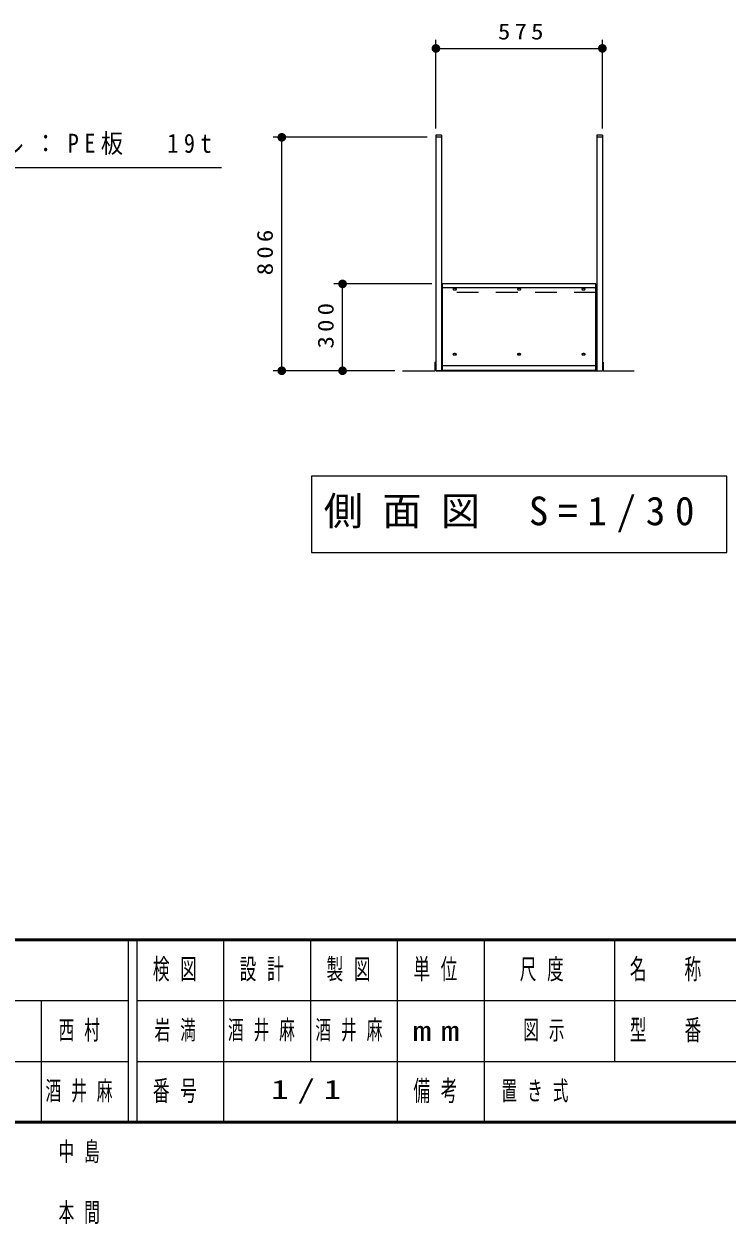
# Model space of a CAD drawing. Units: millimetres on the paper, scale 1:30. Extents: x -385 to 0, y -12 to 267.
# Drawn here: x -255.5 to -174.5, y -11.7 to 126.4 of the extents above; entities that cross this region are included whole.
import ezdxf

# ---------------------------------------------------------------- set-up
doc = ezdxf.new("R2010")
doc.units = ezdxf.units.MM
doc.linetypes.add('USER1', pattern=[4.5, 2.5, -2])
doc.layers.add('1_30', color=4, linetype='Continuous', lineweight=13)
doc.layers.add('LY_3', color=7, linetype='Continuous', lineweight=13)
doc.layers.add('LY_4', color=7, linetype='Continuous')
doc.styles.add('ＭＳ ゴシック', font='')
doc.styles.get('ＭＳ ゴシック').set_extended_font_data('MS Gothic')

# ---------------------------------------------------------------- blocks, each defined once
blk = doc.blocks.new('filled_dot')
at = {"color": 0, "linetype": 'Continuous', "lineweight": -2, "const_width": 1.25}
blk.add_lwpolyline([(-0.625, 0, 1), (0.625, 0, 1)], format="xyb", close=True, dxfattribs=at)

msp = doc.modelspace()

# ---------------------------------------------------------------- linework, layer by layer
at = {"layer": '1_30', "color": 7}
for p, q in [((-208.052, 114.373), (-208.052, 124.609)), ((-188.886, 114.373), (-188.886, 124.609)), ((-208.052, 123.609), (-188.886, 123.609)), ((-209.052, 113.373), (-226.802, 113.373)), ((-225.802, 86.503), (-225.802, 113.373)), ((-208.519, 96.503), (-219.802, 96.503)), ((-218.802, 86.503), (-218.802, 96.503)), ((-212.789, 86.503), (-226.802, 86.503)), ((-212.789, 86.503), (-219.802, 86.503)), ((-222.369, 74.368), (-222.369, 65.568)), ((-174.569, 74.368), (-222.369, 74.368)), ((-174.569, 65.568), (-174.569, 74.368)), ((-222.369, 65.568), (-174.569, 65.568))]:
    msp.add_line(p, q, dxfattribs=at)
at = {"layer": '1_30', "lineweight": 25}
for p, q in [((-208.052, 113.609), (-208.052, 86.503)), ((-207.419, 113.373), (-208.052, 113.373)), ((-207.419, 113.609), (-207.419, 86.503)), ((-189.519, 113.609), (-189.519, 86.503)), ((-188.886, 113.373), (-189.519, 113.373)), ((-188.886, 113.609), (-188.886, 86.503)), ((-207.419, 86.503), (-208.052, 86.503))]:
    msp.add_line(p, q, dxfattribs=at)
at = {"layer": '1_30', "color": 7, "lineweight": 25}
for p, q in [((-207.419, 113.609), (-208.052, 113.609)), ((-188.886, 113.609), (-189.519, 113.609)), ((-207.302, 86.561), (-207.302, 96.503)), ((-189.636, 86.561), (-189.636, 96.503)), ((-211.896, 86.503), (-208.159, 86.503)), ((-208.052, 86.503), (-188.886, 86.503)), ((-207.419, 86.503), (-189.519, 86.503)), ((-188.779, 86.503), (-185.21, 86.503))]:
    msp.add_line(p, q, dxfattribs=at)
at = {"layer": '1_30', "color": 40, "lineweight": 25}
msp.add_line((-189.636, 96.503), (-207.302, 96.503), dxfattribs=at)
at = {"layer": '1_30', "color": 2, "lineweight": 25}
for p, q in [((-207.302, 96.093), (-189.636, 96.093)), ((-208.159, 87.503), (-208.052, 87.503)), ((-208.159, 87.503), (-208.159, 86.503)), ((-208.159, 87.503), (-208.052, 87.503)), ((-207.302, 87.093), (-189.636, 87.093)), ((-188.779, 87.503), (-188.886, 87.503)), ((-188.779, 87.503), (-188.886, 87.503)), ((-188.779, 87.503), (-188.779, 86.503)), ((-207.302, 86.561), (-189.636, 86.561))]:
    msp.add_line(p, q, dxfattribs=at)
at = {"layer": '1_30', "color": 40, "linetype": 'USER1'}
msp.add_line((-189.636, 95.503), (-207.302, 95.503), dxfattribs=at)
at = {"layer": '1_30', "color": 7}
msp.add_lwpolyline([(-278.139, 97.412), (-265.741, 109.918), (-232.741, 109.918)], dxfattribs=at)
at = {"layer": '1_30', "color": 7, "lineweight": 25}
for points in [[(-205.686, 95.884), (-205.686, 95.891), (-205.689, 95.897), (-205.693, 95.904), (-205.698, 95.911), (-205.704, 95.917), (-205.712, 95.923), (-205.722, 95.929), (-205.732, 95.934), (-205.744, 95.939), (-205.757, 95.944), (-205.771, 95.948), (-205.786, 95.952), (-205.801, 95.955), (-205.817, 95.957), (-205.834, 95.959), (-205.851, 95.961), (-205.868, 95.962), (-205.886, 95.962), (-205.903, 95.962), (-205.92, 95.961), (-205.937, 95.959), (-205.954, 95.957), (-205.97, 95.955), (-205.986, 95.952), (-206, 95.948), (-206.014, 95.944), (-206.027, 95.939), (-206.039, 95.934), (-206.05, 95.929), (-206.059, 95.923), (-206.067, 95.917), (-206.074, 95.911), (-206.079, 95.904), (-206.083, 95.897), (-206.085, 95.891), (-206.086, 95.884), (-206.085, 95.877), (-206.083, 95.87), (-206.079, 95.864), (-206.074, 95.857), (-206.067, 95.851), (-206.059, 95.845), (-206.05, 95.839), (-206.039, 95.834), (-206.027, 95.829), (-206.014, 95.824), (-206, 95.82), (-205.986, 95.816), (-205.97, 95.813), (-205.954, 95.81), (-205.937, 95.808), (-205.92, 95.807), (-205.903, 95.806), (-205.886, 95.806), (-205.868, 95.806), (-205.851, 95.807), (-205.834, 95.808), (-205.817, 95.81), (-205.801, 95.813), (-205.786, 95.816), (-205.771, 95.82), (-205.757, 95.824), (-205.744, 95.829), (-205.732, 95.834), (-205.722, 95.839), (-205.712, 95.845), (-205.704, 95.851), (-205.698, 95.857), (-205.693, 95.864), (-205.689, 95.87), (-205.686, 95.877)], [(-198.269, 95.884), (-198.27, 95.891), (-198.272, 95.897), (-198.276, 95.904), (-198.281, 95.911), (-198.288, 95.917), (-198.296, 95.923), (-198.305, 95.929), (-198.316, 95.934), (-198.328, 95.939), (-198.341, 95.944), (-198.354, 95.948), (-198.369, 95.952), (-198.385, 95.955), (-198.401, 95.957), (-198.417, 95.959), (-198.434, 95.961), (-198.452, 95.962), (-198.469, 95.962), (-198.487, 95.962), (-198.504, 95.961), (-198.521, 95.959), (-198.538, 95.957), (-198.554, 95.955), (-198.569, 95.952), (-198.584, 95.948), (-198.598, 95.944), (-198.611, 95.939), (-198.622, 95.934), (-198.633, 95.929), (-198.642, 95.923), (-198.65, 95.917), (-198.657, 95.911), (-198.662, 95.904), (-198.666, 95.897), (-198.668, 95.891), (-198.669, 95.884), (-198.668, 95.877), (-198.666, 95.87), (-198.662, 95.864), (-198.657, 95.857), (-198.65, 95.851), (-198.642, 95.845), (-198.633, 95.839), (-198.622, 95.834), (-198.611, 95.829), (-198.598, 95.824), (-198.584, 95.82), (-198.569, 95.816), (-198.554, 95.813), (-198.538, 95.81), (-198.521, 95.808), (-198.504, 95.807), (-198.487, 95.806), (-198.469, 95.806), (-198.452, 95.806), (-198.434, 95.807), (-198.417, 95.808), (-198.401, 95.81), (-198.385, 95.813), (-198.369, 95.816), (-198.354, 95.82), (-198.341, 95.824), (-198.328, 95.829), (-198.316, 95.834), (-198.305, 95.839), (-198.296, 95.845), (-198.288, 95.851), (-198.281, 95.857), (-198.276, 95.864), (-198.272, 95.87), (-198.27, 95.877)], [(-190.853, 95.884), (-190.853, 95.891), (-190.856, 95.897), (-190.859, 95.904), (-190.865, 95.911), (-190.871, 95.917), (-190.879, 95.923), (-190.889, 95.929), (-190.899, 95.934), (-190.911, 95.939), (-190.924, 95.944), (-190.938, 95.948), (-190.953, 95.952), (-190.968, 95.955), (-190.984, 95.957), (-191.001, 95.959), (-191.018, 95.961), (-191.035, 95.962), (-191.053, 95.962), (-191.07, 95.962), (-191.087, 95.961), (-191.104, 95.959), (-191.121, 95.957), (-191.137, 95.955), (-191.153, 95.952), (-191.167, 95.948), (-191.181, 95.944), (-191.194, 95.939), (-191.206, 95.934), (-191.216, 95.929), (-191.226, 95.923), (-191.234, 95.917), (-191.24, 95.911), (-191.246, 95.904), (-191.249, 95.897), (-191.252, 95.891), (-191.253, 95.884), (-191.252, 95.877), (-191.249, 95.87), (-191.246, 95.864), (-191.24, 95.857), (-191.234, 95.851), (-191.226, 95.845), (-191.216, 95.839), (-191.206, 95.834), (-191.194, 95.829), (-191.181, 95.824), (-191.167, 95.82), (-191.153, 95.816), (-191.137, 95.813), (-191.121, 95.81), (-191.104, 95.808), (-191.087, 95.807), (-191.07, 95.806), (-191.053, 95.806), (-191.035, 95.806), (-191.018, 95.807), (-191.001, 95.808), (-190.984, 95.81), (-190.968, 95.813), (-190.953, 95.816), (-190.938, 95.82), (-190.924, 95.824), (-190.911, 95.829), (-190.899, 95.834), (-190.889, 95.839), (-190.879, 95.845), (-190.871, 95.851), (-190.865, 95.857), (-190.859, 95.864), (-190.856, 95.87), (-190.853, 95.877)], [(-205.686, 88.395), (-205.686, 88.402), (-205.689, 88.409), (-205.693, 88.415), (-205.698, 88.422), (-205.704, 88.428), (-205.712, 88.434), (-205.722, 88.44), (-205.732, 88.445), (-205.744, 88.45), (-205.757, 88.455), (-205.771, 88.459), (-205.786, 88.463), (-205.801, 88.466), (-205.817, 88.468), (-205.834, 88.47), (-205.851, 88.472), (-205.868, 88.473), (-205.886, 88.473), (-205.903, 88.473), (-205.92, 88.472), (-205.937, 88.47), (-205.954, 88.468), (-205.97, 88.466), (-205.986, 88.463), (-206, 88.459), (-206.014, 88.455), (-206.027, 88.45), (-206.039, 88.445), (-206.05, 88.44), (-206.059, 88.434), (-206.067, 88.428), (-206.074, 88.422), (-206.079, 88.415), (-206.083, 88.409), (-206.085, 88.402), (-206.086, 88.395), (-206.085, 88.388), (-206.083, 88.381), (-206.079, 88.375), (-206.074, 88.368), (-206.067, 88.362), (-206.059, 88.356), (-206.05, 88.35), (-206.039, 88.345), (-206.027, 88.34), (-206.014, 88.335), (-206, 88.331), (-205.986, 88.327), (-205.97, 88.324), (-205.954, 88.322), (-205.937, 88.319), (-205.92, 88.318), (-205.903, 88.317), (-205.886, 88.317), (-205.868, 88.317), (-205.851, 88.318), (-205.834, 88.319), (-205.817, 88.322), (-205.801, 88.324), (-205.786, 88.327), (-205.771, 88.331), (-205.757, 88.335), (-205.744, 88.34), (-205.732, 88.345), (-205.722, 88.35), (-205.712, 88.356), (-205.704, 88.362), (-205.698, 88.368), (-205.693, 88.375), (-205.689, 88.381), (-205.686, 88.388)], [(-198.269, 88.395), (-198.27, 88.402), (-198.272, 88.409), (-198.276, 88.415), (-198.281, 88.422), (-198.288, 88.428), (-198.296, 88.434), (-198.305, 88.44), (-198.316, 88.445), (-198.328, 88.45), (-198.341, 88.455), (-198.354, 88.459), (-198.369, 88.463), (-198.385, 88.466), (-198.401, 88.468), (-198.417, 88.47), (-198.434, 88.472), (-198.452, 88.473), (-198.469, 88.473), (-198.487, 88.473), (-198.504, 88.472), (-198.521, 88.47), (-198.538, 88.468), (-198.554, 88.466), (-198.569, 88.463), (-198.584, 88.459), (-198.598, 88.455), (-198.611, 88.45), (-198.622, 88.445), (-198.633, 88.44), (-198.642, 88.434), (-198.65, 88.428), (-198.657, 88.422), (-198.662, 88.415), (-198.666, 88.409), (-198.668, 88.402), (-198.669, 88.395), (-198.668, 88.388), (-198.666, 88.381), (-198.662, 88.375), (-198.657, 88.368), (-198.65, 88.362), (-198.642, 88.356), (-198.633, 88.35), (-198.622, 88.345), (-198.611, 88.34), (-198.598, 88.335), (-198.584, 88.331), (-198.569, 88.327), (-198.554, 88.324), (-198.538, 88.322), (-198.521, 88.319), (-198.504, 88.318), (-198.487, 88.317), (-198.469, 88.317), (-198.452, 88.317), (-198.434, 88.318), (-198.417, 88.319), (-198.401, 88.322), (-198.385, 88.324), (-198.369, 88.327), (-198.354, 88.331), (-198.341, 88.335), (-198.328, 88.34), (-198.316, 88.345), (-198.305, 88.35), (-198.296, 88.356), (-198.288, 88.362), (-198.281, 88.368), (-198.276, 88.375), (-198.272, 88.381), (-198.27, 88.388)], [(-190.853, 88.395), (-190.853, 88.402), (-190.856, 88.409), (-190.859, 88.415), (-190.865, 88.422), (-190.871, 88.428), (-190.879, 88.434), (-190.889, 88.44), (-190.899, 88.445), (-190.911, 88.45), (-190.924, 88.455), (-190.938, 88.459), (-190.953, 88.463), (-190.968, 88.466), (-190.984, 88.468), (-191.001, 88.47), (-191.018, 88.472), (-191.035, 88.473), (-191.053, 88.473), (-191.07, 88.473), (-191.087, 88.472), (-191.104, 88.47), (-191.121, 88.468), (-191.137, 88.466), (-191.153, 88.463), (-191.167, 88.459), (-191.181, 88.455), (-191.194, 88.45), (-191.206, 88.445), (-191.216, 88.44), (-191.226, 88.434), (-191.234, 88.428), (-191.24, 88.422), (-191.246, 88.415), (-191.249, 88.409), (-191.252, 88.402), (-191.253, 88.395), (-191.252, 88.388), (-191.249, 88.381), (-191.246, 88.375), (-191.24, 88.368), (-191.234, 88.362), (-191.226, 88.356), (-191.216, 88.35), (-191.206, 88.345), (-191.194, 88.34), (-191.181, 88.335), (-191.167, 88.331), (-191.153, 88.327), (-191.137, 88.324), (-191.121, 88.322), (-191.104, 88.319), (-191.087, 88.318), (-191.07, 88.317), (-191.053, 88.317), (-191.035, 88.317), (-191.018, 88.318), (-191.001, 88.319), (-190.984, 88.322), (-190.968, 88.324), (-190.953, 88.327), (-190.938, 88.331), (-190.924, 88.335), (-190.911, 88.34), (-190.899, 88.345), (-190.889, 88.35), (-190.879, 88.356), (-190.871, 88.362), (-190.865, 88.368), (-190.859, 88.375), (-190.856, 88.381), (-190.853, 88.388)]]:
    msp.add_lwpolyline(points, close=True, dxfattribs=at)
at = {"layer": 'LY_3', "lineweight": 50}
for p, q in [((-385, 21), (0, 21)), ((-385, 0), (0, 0))]:
    msp.add_line(p, q, dxfattribs=at)
at = {"layer": 'LY_3', "color": 211, "lineweight": 25}
for p, q in [((-243.5, 21), (-243.5, 0)), ((-242.5, 21), (-242.5, 0)), ((-232.5, 21), (-232.5, 7)), ((-222.5, 21), (-222.5, 7)), ((-212.5, 21), (-212.5, 0)), ((-202.5, 21), (-202.5, 7)), ((-187.5, 21), (-187.5, 7)), ((-187.5, 14), (-70, 14)), ((-242.5, 7), (0, 7))]:
    msp.add_line(p, q, dxfattribs=at)
at = {"layer": 'LY_3'}
for p, q in [((-385, 14), (-243.5, 14)), ((-253.5, 14), (-253.5, 0)), ((-242.5, 14), (-187.5, 14)), ((-385, 7), (-243.5, 7)), ((-232.5, 7), (-232.5, 0))]:
    msp.add_line(p, q, dxfattribs=at)
at = {"layer": 'LY_3', "lineweight": 25}
msp.add_line((-202.5, 7), (-202.5, 0), dxfattribs=at)

# ---------------------------------------------------------------- block references
at = {"layer": '1_30', "color": 7, "xscale": 0.4, "yscale": 0.4}
msp.add_blockref('filled_dot', (-208.052, 123.609), dxfattribs=at)
for p, rotation in [((-188.886, 123.609), 180), ((-225.802, 113.373), 270), ((-218.802, 96.503), 270), ((-225.802, 86.503), 90), ((-218.802, 86.503), 90)]:
    msp.add_blockref('filled_dot', p, dxfattribs=dict(at, rotation=rotation))

# ---------------------------------------------------------------- texts
at = {"layer": '1_30', "color": 7, "style": 'ＭＳ ゴシック'}
for s, insert, char_height, attachment_point in [('\\T1.33;\\W1.15;575', (-198.052, 124.609), 1.833, 8), ('\\T1.5;\\W0.85;パネル：PE板\u300019t', (-265.741, 112.568), 2.199, 4), ('\\T1.5;側面図\\~S=1/30', (-220.969, 69.968), 3.299, 4)]:
    msp.add_mtext(s, dxfattribs=dict(at, insert=insert, char_height=char_height, attachment_point=attachment_point))
at = {"layer": '1_30', "color": 7, "char_height": 1.833, "attachment_point": 8, "rotation": 90, "style": 'ＭＳ ゴシック'}
for s, insert in [('\\T1.33;\\W1.15;806', (-226.802, 100.353)), ('\\T1.33;\\W1.15;300', (-219.802, 91.919))]:
    msp.add_mtext(s, dxfattribs=dict(at, insert=insert))
at = {"layer": 'LY_3', "color": 4, "char_height": 2.346, "attachment_point": 5, "style": 'ＭＳ ゴシック'}
for s, insert in [('\\T1.64;\\W0.6;検図', (-237.5, 17.5)), ('\\T1.64;\\W0.6;設計', (-227.5, 17.5)), ('\\T1.64;\\W0.6;製図', (-217.5, 17.5)), ('\\T1.64;\\W0.6;単位', (-207.5, 17.5)), ('\\T1.64;\\W0.6;尺度', (-195.25, 17.5)), ('\\T1.64;\\W0.6;名\u3000称', (-181, 17.5)), ('\\T1.5;\\W1.35;mm', (-207.5, 10.5)), ('\\T1.64;\\W0.6;型\u3000番', (-181, 10.5)), ('\\T1.64;\\W0.6;番号', (-237.5, 3.5)), ('\\T1.64;\\W0.6;備考', (-207.5, 3.5))]:
    msp.add_mtext(s, dxfattribs=dict(at, insert=insert))
at = {"layer": 'LY_4', "char_height": 2.199, "style": 'ＭＳ ゴシック'}
for s, insert, attachment_point in [('\\T1.64;\\W0.6;西村', (-251.5, 10.5), 4), ('\\T1.64;\\W0.6;岩満', (-237.5, 10.5), 5), ('\\T1.64;\\W0.6;酒井麻', (-232, 10.5), 4), ('\\T1.64;\\W0.6;酒井麻', (-217.5, 10.5), 5), ('\\T1.64;\\W0.6;図示', (-198, 10.5), 4), ('\\T1.64;\\W0.6;酒井麻', (-253, 3.5), 4), ('\\T1.5;\\W1.35;1/1', (-222.5, 3.5), 5), ('\\T1.64;\\W0.6;置き式', (-200.5, 3.5), 4), ('\\T1.64;\\W0.6;中島', (-251.5, -3.5), 4), ('\\T1.64;\\W0.6;本間', (-251.5, -10.5), 4)]:
    msp.add_mtext(s, dxfattribs=dict(at, insert=insert, attachment_point=attachment_point))

doc.saveas('drawing.dxf')
